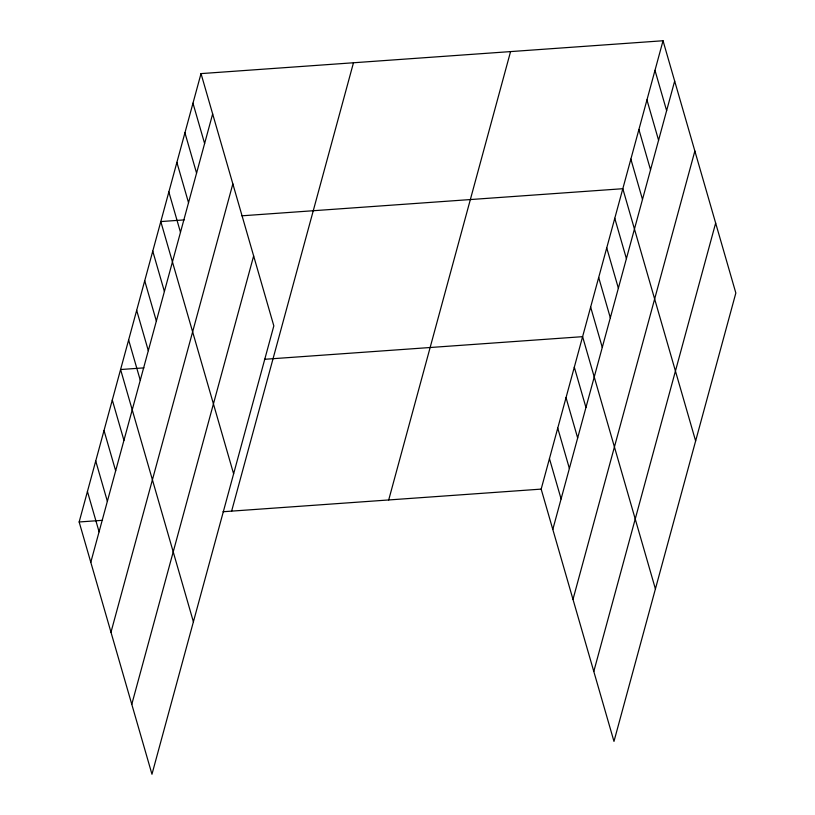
<?xml version="1.0" encoding="UTF-8"?>
<svg xmlns="http://www.w3.org/2000/svg" width="815" height="815" viewBox="0 0 815 815"><rect width="100%" height="100%" fill="white"/><g stroke="black" fill="none" stroke-linecap="round" stroke-linejoin="round"><path stroke-width="1.22" d="M201.02 73.605L273.83 325.888L151.967 774.25L79.157 521.977L201.02 73.605L663.033 40.75L735.843 293.023L613.98 741.395L541.17 489.112L663.033 40.75M90.791 562.299L212.654 113.937M110.983 632.246L232.846 183.874M131.786 704.303L253.648 255.941M231.623 511.127L353.476 62.765M388.704 499.962L510.567 51.59M552.804 529.434L674.667 81.072M572.996 599.382L694.859 151.02M593.799 671.448L715.652 223.086M184.159 219.907L160.8 221.568L233.62 473.841M241.953 215.802L622.813 188.713L695.633 440.986M143.949 367.871L120.589 369.531L193.4 621.804M264.447 359.303L582.603 336.666L655.413 588.95M79.157 521.977L102.517 520.316M223.015 511.738L541.17 489.112M654.985 70.345L666.629 110.667M646.947 99.929L658.581 140.262M638.899 129.524L650.543 169.846M630.861 159.119L642.495 199.441M614.775 218.298L626.409 258.63M606.727 247.892L618.371 288.215M598.689 277.487L610.323 317.809M590.641 307.082L602.285 347.404M574.31 367.157L585.954 407.48M566.028 397.649L577.662 437.971M557.745 428.14L569.379 468.462M549.453 458.631L561.097 498.953M192.972 103.199L204.616 143.522M184.934 132.794L196.568 173.116M176.886 162.389L188.53 202.711M168.848 191.973L180.482 232.295M152.762 251.163L164.396 291.485M144.713 280.757L156.358 321.079M136.675 310.342L148.31 350.664M128.627 339.937L140.272 380.259M112.297 400.022L123.941 440.345M104.014 430.503L115.659 470.826M95.732 460.995L107.366 501.317M87.439 491.486L99.084 531.808"/></g></svg>
